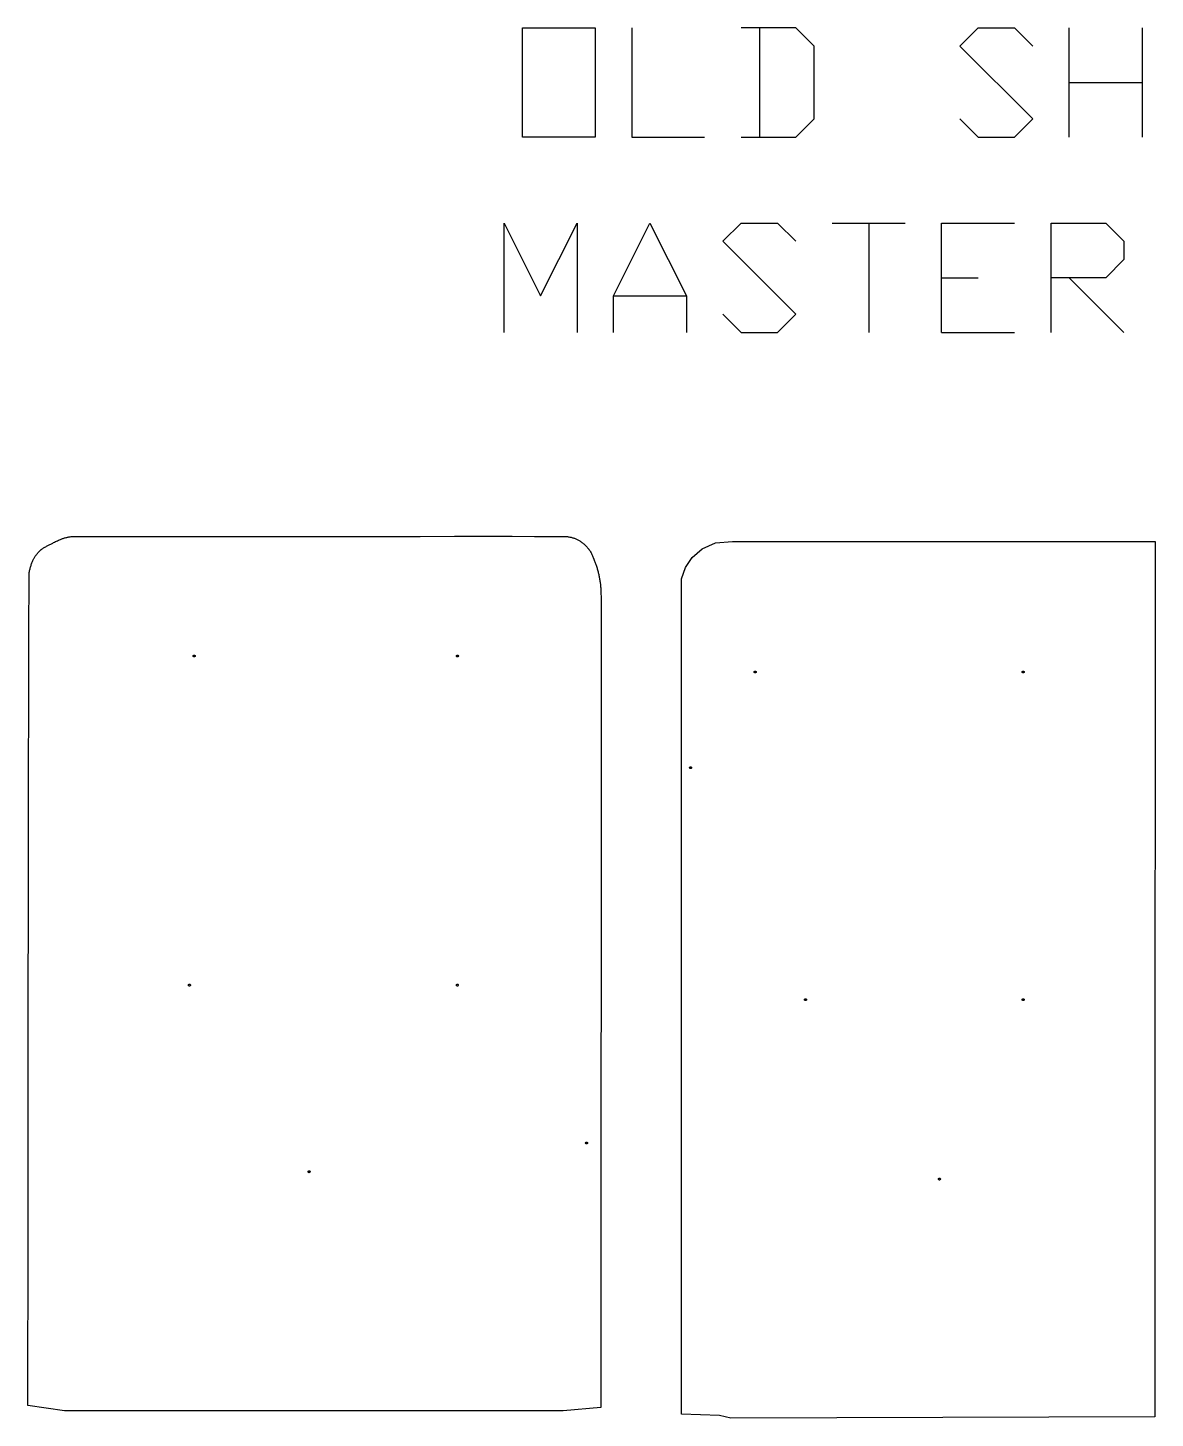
# Model space of a CAD drawing. Extents: x -90 to 5094, y -2208 to 5100.
# Drawn here: x -90 to 2266, y 2194 to 5100 of the extents above; entities that cross this region are included whole.
import ezdxf

# ---------------------------------------------------------------- set-up
doc = ezdxf.new("R2010")
doc.units = 0
doc.layers.add('Default_Layer', color=1, linetype='CONTINUOUS')

msp = doc.modelspace()

# ---------------------------------------------------------------- linework, layer by layer
at = {"layer": 'Default_Layer'}
for points in [[(943.6, 4871.4), (943.6, 5100), (1096, 5100), (1096, 4871.4), (943.6, 4871.4)], [(1107.8, 2215.7), (1028.7, 2208.8), (507.8, 2208.8), (-13.2, 2208.8), (-89.9, 2220.4), (-89.7, 2335.5), (-89.5, 2461.5), (-89.2, 2736), (-88.9, 3023.9), (-88.6, 3305.1), (-88.4, 3437), (-88.2, 3559.6), (-88, 3670.5), (-87.8, 3767.2), (-87.7, 3809.4), (-87.6, 3847.2), (-87.5, 3880.1), (-87.4, 3907.9), (-87.3, 3930.3), (-87.1, 3946.9), (-87.1, 3953), (-87, 3957.5), (-86.9, 3960.4), (-86.9, 3961.2), (-86.9, 3961.6), (-86.5, 3963.4), (-86.2, 3965.3), (-85.8, 3967.1), (-85.3, 3968.9), (-84.9, 3970.8), (-84.3, 3972.6), (-83.8, 3974.5), (-83.2, 3976.3), (-82.6, 3978.1), (-82, 3979.8), (-81.3, 3981.5), (-80.7, 3983.1), (-80, 3984.7), (-79.3, 3986.2), (-78.7, 3987.7), (-78, 3989), (-77.3, 3990.3), (-76.5, 3991.6), (-75.8, 3992.9), (-75, 3994.2), (-74.2, 3995.4), (-73.4, 3996.7), (-72.5, 3997.9), (-71.6, 3999.1), (-70.7, 4000.2), (-69.8, 4001.4), (-68.8, 4002.5), (-67.8, 4003.6), (-66.8, 4004.7), (-65.8, 4005.8), (-64.7, 4006.8), (-63.6, 4007.8), (-63.1, 4008.3), (-62.5, 4008.8), (-61.9, 4009.3), (-61.2, 4009.8), (-59.9, 4010.7), (-58.5, 4011.7), (-57, 4012.6), (-55.5, 4013.5), (-54, 4014.4), (-52.5, 4015.3), (-51, 4016.1), (-49.5, 4016.9), (-46.6, 4018.4), (-44, 4019.7), (-41.8, 4020.9), (-37.9, 4023), (-36, 4024), (-34, 4025), (-32, 4026), (-30, 4027), (-28, 4027.9), (-26, 4028.8), (-23.8, 4029.7), (-21.4, 4030.6), (-18.7, 4031.6), (-17.4, 4032.1), (-16, 4032.6), (-14.5, 4033.1), (-13.1, 4033.6), (-11.6, 4034), (-10.1, 4034.4), (-8.7, 4034.8), (-7.2, 4035.2), (-5.7, 4035.5), (-4.2, 4035.8), (-2.7, 4036), (-1.2, 4036.2), (0.5, 4036.3), (2.1, 4036.4), (3.8, 4036.5), (5.6, 4036.6), (7.4, 4036.6), (9.2, 4036.6), (12.8, 4036.6), (16.4, 4036.5), (20, 4036.5), (23.4, 4036.5), (90.3, 4036.5), (163.6, 4036.5), (323, 4036.6), (490.3, 4036.8), (653.6, 4036.9), (730.2, 4036.9), (801.5, 4037), (866, 4037), (922.3, 4037), (969, 4036.9), (988.2, 4036.9), (1004.5, 4036.8), (1017.7, 4036.7), (1027.5, 4036.7), (1031.1, 4036.6), (1033.8, 4036.6), (1035.6, 4036.5), (1036.2, 4036.5), (1036.5, 4036.5), (1038, 4036.3), (1039.5, 4036), (1041, 4035.8), (1042.5, 4035.5), (1043.9, 4035.2), (1045.4, 4034.9), (1046.9, 4034.5), (1048.4, 4034.1), (1049.8, 4033.7), (1051.3, 4033.3), (1052.7, 4032.8), (1054.1, 4032.3), (1055.5, 4031.8), (1056.9, 4031.2), (1058.3, 4030.5), (1059.6, 4029.8), (1061, 4029.1), (1062.4, 4028.3), (1063.8, 4027.4), (1065.2, 4026.5), (1066.6, 4025.5), (1068, 4024.4), (1069.5, 4023.3), (1070.9, 4022.2), (1072.3, 4021), (1073.7, 4019.7), (1075, 4018.5), (1076.4, 4017.2), (1077.6, 4015.9), (1078.9, 4014.5), (1080.1, 4013.2), (1081.2, 4011.8), (1081.7, 4011.1), (1082.3, 4010.4), (1082.8, 4009.7), (1083.3, 4009), (1084.3, 4007.4), (1085.3, 4005.9), (1086.2, 4004.3), (1087.1, 4002.7), (1087.9, 4001), (1088.8, 3999.3), (1089.6, 3997.6), (1090.4, 3995.9), (1091.1, 3994.1), (1091.9, 3992.4), (1093.3, 3988.9), (1094.7, 3985.4), (1095.4, 3983.6), (1096.1, 3981.9), (1096.7, 3980.1), (1097.4, 3978.2), (1098, 3976.4), (1098.6, 3974.5), (1099.2, 3972.6), (1099.7, 3970.6), (1100.3, 3968.7), (1100.8, 3966.8), (1101.3, 3964.8), (1101.8, 3962.9), (1102.3, 3960.9), (1102.8, 3959), (1103.2, 3957), (1103.6, 3955.1), (1104, 3953.1), (1104.4, 3951.2), (1104.8, 3949.2), (1105.1, 3947.3), (1105.4, 3945.3), (1105.7, 3943.3), (1106, 3941.4), (1106.3, 3939.4), (1106.6, 3937.4), (1106.8, 3935.4), (1107, 3933.4), (1107.2, 3931.4), (1107.4, 3929.4), (1107.6, 3927.4), (1107.7, 3925.5), (1107.9, 3923.5), (1107.9, 3922.2), (1107.9, 3919.2), (1108, 3908.8), (1108, 3892.4), (1108.1, 3870.4), (1108.1, 3810.7), (1108.2, 3732.2), (1108.2, 3637.3), (1108.2, 3528.5), (1108.1, 3279.1), (1107.9, 2721.2), (1107.9, 2452.1), (1107.8, 2215.7)], [(2265.2, 2196.3), (1822.2, 2195), (1379.2, 2193.6), (1355.8, 2199.2), (1276.1, 2201.8), (1276.1, 2783.8), (1276.1, 3365.9), (1276.1, 3947.9), (1284.5, 3971.8), (1298.6, 3992.6), (1319.5, 4011), (1347.4, 4023.7), (1383, 4026.2), (1824.6, 4026.2), (2266.2, 4026.2), (2266, 3568.7), (2265.7, 3111.3), (2265.5, 2653.8), (2265.2, 2196.3)], [(257.9, 3784.8), (257.7, 3784.8), (257.5, 3784.9), (257.3, 3784.9), (257.1, 3785), (256.9, 3785.1), (256.8, 3785.2), (256.6, 3785.3), (256.5, 3785.4), (256.3, 3785.6), (256.2, 3785.7), (256.1, 3785.9), (256, 3786.1), (256, 3786.2), (255.9, 3786.4), (255.9, 3786.6), (255.9, 3786.8), (255.9, 3787), (255.9, 3787.2), (256, 3787.4), (256, 3787.6), (256.1, 3787.8), (256.2, 3787.9), (256.3, 3788.1), (256.5, 3788.2), (256.6, 3788.4), (256.8, 3788.5), (256.9, 3788.6), (257.1, 3788.7), (257.3, 3788.7), (257.5, 3788.8), (257.7, 3788.8), (257.9, 3788.8), (258.1, 3788.8), (258.3, 3788.8), (258.5, 3788.7), (258.7, 3788.7), (258.8, 3788.6), (259, 3788.5), (259.2, 3788.4), (259.3, 3788.2), (259.4, 3788.1), (259.5, 3787.9), (259.6, 3787.8), (259.7, 3787.6), (259.8, 3787.4), (259.8, 3787.2), (259.9, 3787), (259.9, 3786.8), (259.9, 3786.6), (259.8, 3786.4), (259.8, 3786.2), (259.7, 3786.1), (259.6, 3785.9), (259.5, 3785.7), (259.4, 3785.6), (259.3, 3785.4), (259.2, 3785.3), (259, 3785.2), (258.8, 3785.1), (258.7, 3785), (258.5, 3784.9), (258.3, 3784.9), (258.1, 3784.8), (257.9, 3784.8)], [(807.9, 3784.8), (807.7, 3784.8), (807.5, 3784.9), (807.3, 3784.9), (807.1, 3785), (806.9, 3785.1), (806.8, 3785.2), (806.6, 3785.3), (806.5, 3785.4), (806.3, 3785.6), (806.2, 3785.7), (806.1, 3785.9), (806, 3786.1), (806, 3786.2), (805.9, 3786.4), (805.9, 3786.6), (805.9, 3786.8), (805.9, 3787), (805.9, 3787.2), (806, 3787.4), (806, 3787.6), (806.1, 3787.8), (806.2, 3787.9), (806.3, 3788.1), (806.5, 3788.2), (806.6, 3788.4), (806.8, 3788.5), (806.9, 3788.6), (807.1, 3788.7), (807.3, 3788.7), (807.5, 3788.8), (807.7, 3788.8), (807.9, 3788.8), (808.1, 3788.8), (808.3, 3788.8), (808.5, 3788.7), (808.7, 3788.7), (808.8, 3788.6), (809, 3788.5), (809.2, 3788.4), (809.3, 3788.2), (809.4, 3788.1), (809.5, 3787.9), (809.6, 3787.8), (809.7, 3787.6), (809.8, 3787.4), (809.8, 3787.2), (809.9, 3787), (809.9, 3786.8), (809.9, 3786.6), (809.8, 3786.4), (809.8, 3786.2), (809.7, 3786.1), (809.6, 3785.9), (809.5, 3785.7), (809.4, 3785.6), (809.3, 3785.4), (809.2, 3785.3), (809, 3785.2), (808.8, 3785.1), (808.7, 3785), (808.5, 3784.9), (808.3, 3784.9), (808.1, 3784.8), (807.9, 3784.8)], [(1430.2, 3751.4), (1430, 3751.4), (1429.8, 3751.4), (1429.6, 3751.5), (1429.5, 3751.6), (1429.3, 3751.6), (1429.1, 3751.7), (1429, 3751.9), (1428.8, 3752), (1428.7, 3752.1), (1428.6, 3752.3), (1428.5, 3752.4), (1428.4, 3752.6), (1428.3, 3752.8), (1428.3, 3753), (1428.2, 3753.2), (1428.2, 3753.4), (1428.2, 3753.6), (1428.3, 3753.8), (1428.3, 3754), (1428.4, 3754.2), (1428.5, 3754.3), (1428.6, 3754.5), (1428.7, 3754.7), (1428.8, 3754.8), (1429, 3754.9), (1429.1, 3755.1), (1429.3, 3755.2), (1429.5, 3755.2), (1429.6, 3755.3), (1429.8, 3755.4), (1430, 3755.4), (1430.2, 3755.4), (1430.4, 3755.4), (1430.6, 3755.4), (1430.8, 3755.3), (1431, 3755.2), (1431.2, 3755.2), (1431.4, 3755.1), (1431.5, 3754.9), (1431.7, 3754.8), (1431.8, 3754.7), (1431.9, 3754.5), (1432, 3754.3), (1432.1, 3754.2), (1432.1, 3754), (1432.2, 3753.8), (1432.2, 3753.6), (1432.2, 3753.4), (1432.2, 3753.2), (1432.2, 3753), (1432.1, 3752.8), (1432.1, 3752.6), (1432, 3752.4), (1431.9, 3752.3), (1431.8, 3752.1), (1431.7, 3752), (1431.5, 3751.9), (1431.4, 3751.7), (1431.2, 3751.6), (1431, 3751.6), (1430.8, 3751.5), (1430.6, 3751.4), (1430.4, 3751.4), (1430.2, 3751.4)], [(1990.2, 3751.4), (1990, 3751.4), (1989.8, 3751.4), (1989.6, 3751.5), (1989.5, 3751.6), (1989.3, 3751.6), (1989.1, 3751.7), (1989, 3751.9), (1988.8, 3752), (1988.7, 3752.1), (1988.6, 3752.3), (1988.5, 3752.4), (1988.4, 3752.6), (1988.3, 3752.8), (1988.3, 3753), (1988.2, 3753.2), (1988.2, 3753.4), (1988.2, 3753.6), (1988.3, 3753.8), (1988.3, 3754), (1988.4, 3754.2), (1988.5, 3754.3), (1988.6, 3754.5), (1988.7, 3754.7), (1988.8, 3754.8), (1989, 3754.9), (1989.1, 3755.1), (1989.3, 3755.2), (1989.5, 3755.2), (1989.6, 3755.3), (1989.8, 3755.4), (1990, 3755.4), (1990.2, 3755.4), (1990.4, 3755.4), (1990.6, 3755.4), (1990.8, 3755.3), (1991, 3755.2), (1991.2, 3755.2), (1991.4, 3755.1), (1991.5, 3754.9), (1991.7, 3754.8), (1991.8, 3754.7), (1991.9, 3754.5), (1992, 3754.3), (1992.1, 3754.2), (1992.1, 3754), (1992.2, 3753.8), (1992.2, 3753.6), (1992.2, 3753.4), (1992.2, 3753.2), (1992.2, 3753), (1992.1, 3752.8), (1992.1, 3752.6), (1992, 3752.4), (1991.9, 3752.3), (1991.8, 3752.1), (1991.7, 3752), (1991.5, 3751.9), (1991.4, 3751.7), (1991.2, 3751.6), (1991, 3751.6), (1990.8, 3751.5), (1990.6, 3751.4), (1990.4, 3751.4), (1990.2, 3751.4)], [(1295.2, 3551.4), (1295, 3551.4), (1294.8, 3551.4), (1294.6, 3551.5), (1294.5, 3551.6), (1294.3, 3551.6), (1294.1, 3551.7), (1294, 3551.9), (1293.8, 3552), (1293.7, 3552.1), (1293.6, 3552.3), (1293.5, 3552.4), (1293.4, 3552.6), (1293.3, 3552.8), (1293.3, 3553), (1293.2, 3553.2), (1293.2, 3553.4), (1293.2, 3553.6), (1293.3, 3553.8), (1293.3, 3554), (1293.4, 3554.2), (1293.5, 3554.3), (1293.6, 3554.5), (1293.7, 3554.7), (1293.8, 3554.8), (1294, 3554.9), (1294.1, 3555.1), (1294.3, 3555.2), (1294.5, 3555.2), (1294.6, 3555.3), (1294.8, 3555.4), (1295, 3555.4), (1295.2, 3555.4), (1295.4, 3555.4), (1295.6, 3555.4), (1295.8, 3555.3), (1296, 3555.2), (1296.2, 3555.2), (1296.4, 3555.1), (1296.5, 3554.9), (1296.7, 3554.8), (1296.8, 3554.7), (1296.9, 3554.5), (1297, 3554.3), (1297.1, 3554.2), (1297.1, 3554), (1297.2, 3553.8), (1297.2, 3553.6), (1297.2, 3553.4), (1297.2, 3553.2), (1297.2, 3553), (1297.1, 3552.8), (1297.1, 3552.6), (1297, 3552.4), (1296.9, 3552.3), (1296.8, 3552.1), (1296.7, 3552), (1296.5, 3551.9), (1296.4, 3551.7), (1296.2, 3551.6), (1296, 3551.6), (1295.8, 3551.5), (1295.6, 3551.4), (1295.4, 3551.4), (1295.2, 3551.4)], [(247.9, 3096.8), (247.7, 3096.8), (247.5, 3096.9), (247.3, 3096.9), (247.1, 3097), (246.9, 3097.1), (246.8, 3097.2), (246.6, 3097.3), (246.5, 3097.4), (246.3, 3097.6), (246.2, 3097.7), (246.1, 3097.9), (246, 3098.1), (246, 3098.2), (245.9, 3098.4), (245.9, 3098.6), (245.9, 3098.8), (245.9, 3099), (245.9, 3099.2), (246, 3099.4), (246, 3099.6), (246.1, 3099.8), (246.2, 3099.9), (246.3, 3100.1), (246.5, 3100.2), (246.6, 3100.4), (246.8, 3100.5), (246.9, 3100.6), (247.1, 3100.7), (247.3, 3100.7), (247.5, 3100.8), (247.7, 3100.8), (247.9, 3100.8), (248.1, 3100.8), (248.3, 3100.8), (248.5, 3100.7), (248.7, 3100.7), (248.8, 3100.6), (249, 3100.5), (249.2, 3100.4), (249.3, 3100.2), (249.4, 3100.1), (249.5, 3099.9), (249.6, 3099.8), (249.7, 3099.6), (249.8, 3099.4), (249.8, 3099.2), (249.9, 3099), (249.9, 3098.8), (249.9, 3098.6), (249.8, 3098.4), (249.8, 3098.2), (249.7, 3098.1), (249.6, 3097.9), (249.5, 3097.7), (249.4, 3097.6), (249.3, 3097.4), (249.2, 3097.3), (249, 3097.2), (248.8, 3097.1), (248.7, 3097), (248.5, 3096.9), (248.3, 3096.9), (248.1, 3096.8), (247.9, 3096.8)], [(807.9, 3096.8), (807.7, 3096.8), (807.5, 3096.9), (807.3, 3096.9), (807.1, 3097), (806.9, 3097.1), (806.8, 3097.2), (806.6, 3097.3), (806.5, 3097.4), (806.3, 3097.6), (806.2, 3097.7), (806.1, 3097.9), (806, 3098.1), (806, 3098.2), (805.9, 3098.4), (805.9, 3098.6), (805.9, 3098.8), (805.9, 3099), (805.9, 3099.2), (806, 3099.4), (806, 3099.6), (806.1, 3099.8), (806.2, 3099.9), (806.3, 3100.1), (806.5, 3100.2), (806.6, 3100.4), (806.8, 3100.5), (806.9, 3100.6), (807.1, 3100.7), (807.3, 3100.7), (807.5, 3100.8), (807.7, 3100.8), (807.9, 3100.8), (808.1, 3100.8), (808.3, 3100.8), (808.5, 3100.7), (808.7, 3100.7), (808.8, 3100.6), (809, 3100.5), (809.2, 3100.4), (809.3, 3100.2), (809.4, 3100.1), (809.5, 3099.9), (809.6, 3099.8), (809.7, 3099.6), (809.8, 3099.4), (809.8, 3099.2), (809.9, 3099), (809.9, 3098.8), (809.9, 3098.6), (809.8, 3098.4), (809.8, 3098.2), (809.7, 3098.1), (809.6, 3097.9), (809.5, 3097.7), (809.4, 3097.6), (809.3, 3097.4), (809.2, 3097.3), (809, 3097.2), (808.8, 3097.1), (808.7, 3097), (808.5, 3096.9), (808.3, 3096.9), (808.1, 3096.8), (807.9, 3096.8)], [(1535.2, 3066.4), (1535, 3066.4), (1534.8, 3066.4), (1534.6, 3066.5), (1534.5, 3066.6), (1534.3, 3066.6), (1534.1, 3066.7), (1534, 3066.9), (1533.8, 3067), (1533.7, 3067.1), (1533.6, 3067.3), (1533.5, 3067.4), (1533.4, 3067.6), (1533.3, 3067.8), (1533.3, 3068), (1533.2, 3068.2), (1533.2, 3068.4), (1533.2, 3068.6), (1533.3, 3068.8), (1533.3, 3069), (1533.4, 3069.2), (1533.5, 3069.3), (1533.6, 3069.5), (1533.7, 3069.7), (1533.8, 3069.8), (1534, 3069.9), (1534.1, 3070.1), (1534.3, 3070.2), (1534.5, 3070.2), (1534.6, 3070.3), (1534.8, 3070.4), (1535, 3070.4), (1535.2, 3070.4), (1535.4, 3070.4), (1535.6, 3070.4), (1535.8, 3070.3), (1536, 3070.2), (1536.2, 3070.2), (1536.4, 3070.1), (1536.5, 3069.9), (1536.7, 3069.8), (1536.8, 3069.7), (1536.9, 3069.5), (1537, 3069.3), (1537.1, 3069.2), (1537.1, 3069), (1537.2, 3068.8), (1537.2, 3068.6), (1537.2, 3068.4), (1537.2, 3068.2), (1537.2, 3068), (1537.1, 3067.8), (1537.1, 3067.6), (1537, 3067.4), (1536.9, 3067.3), (1536.8, 3067.1), (1536.7, 3067), (1536.5, 3066.9), (1536.4, 3066.7), (1536.2, 3066.6), (1536, 3066.6), (1535.8, 3066.5), (1535.6, 3066.4), (1535.4, 3066.4), (1535.2, 3066.4)], [(1990.2, 3066.4), (1990, 3066.4), (1989.8, 3066.4), (1989.6, 3066.5), (1989.5, 3066.6), (1989.3, 3066.6), (1989.1, 3066.7), (1989, 3066.9), (1988.8, 3067), (1988.7, 3067.1), (1988.6, 3067.3), (1988.5, 3067.4), (1988.4, 3067.6), (1988.3, 3067.8), (1988.3, 3068), (1988.2, 3068.2), (1988.2, 3068.4), (1988.2, 3068.6), (1988.3, 3068.8), (1988.3, 3069), (1988.4, 3069.2), (1988.5, 3069.3), (1988.6, 3069.5), (1988.7, 3069.7), (1988.8, 3069.8), (1989, 3069.9), (1989.1, 3070.1), (1989.3, 3070.2), (1989.5, 3070.2), (1989.6, 3070.3), (1989.8, 3070.4), (1990, 3070.4), (1990.2, 3070.4), (1990.4, 3070.4), (1990.6, 3070.4), (1990.8, 3070.3), (1991, 3070.2), (1991.2, 3070.2), (1991.4, 3070.1), (1991.5, 3069.9), (1991.7, 3069.8), (1991.8, 3069.7), (1991.9, 3069.5), (1992, 3069.3), (1992.1, 3069.2), (1992.1, 3069), (1992.2, 3068.8), (1992.2, 3068.6), (1992.2, 3068.4), (1992.2, 3068.2), (1992.2, 3068), (1992.1, 3067.8), (1992.1, 3067.6), (1992, 3067.4), (1991.9, 3067.3), (1991.8, 3067.1), (1991.7, 3067), (1991.5, 3066.9), (1991.4, 3066.7), (1991.2, 3066.6), (1991, 3066.6), (1990.8, 3066.5), (1990.6, 3066.4), (1990.4, 3066.4), (1990.2, 3066.4)], [(1077.9, 2766.8), (1077.7, 2766.8), (1077.5, 2766.9), (1077.3, 2766.9), (1077.1, 2767), (1076.9, 2767.1), (1076.8, 2767.2), (1076.6, 2767.3), (1076.5, 2767.4), (1076.3, 2767.6), (1076.2, 2767.7), (1076.1, 2767.9), (1076, 2768.1), (1076, 2768.2), (1075.9, 2768.4), (1075.9, 2768.6), (1075.9, 2768.8), (1075.9, 2769), (1075.9, 2769.2), (1076, 2769.4), (1076, 2769.6), (1076.1, 2769.8), (1076.2, 2769.9), (1076.3, 2770.1), (1076.5, 2770.2), (1076.6, 2770.4), (1076.8, 2770.5), (1076.9, 2770.6), (1077.1, 2770.7), (1077.3, 2770.7), (1077.5, 2770.8), (1077.7, 2770.8), (1077.9, 2770.8), (1078.1, 2770.8), (1078.3, 2770.8), (1078.5, 2770.7), (1078.7, 2770.7), (1078.8, 2770.6), (1079, 2770.5), (1079.2, 2770.4), (1079.3, 2770.2), (1079.4, 2770.1), (1079.5, 2769.9), (1079.6, 2769.8), (1079.7, 2769.6), (1079.8, 2769.4), (1079.8, 2769.2), (1079.9, 2769), (1079.9, 2768.8), (1079.9, 2768.6), (1079.8, 2768.4), (1079.8, 2768.2), (1079.7, 2768.1), (1079.6, 2767.9), (1079.5, 2767.7), (1079.4, 2767.6), (1079.3, 2767.4), (1079.2, 2767.3), (1079, 2767.2), (1078.8, 2767.1), (1078.7, 2767), (1078.5, 2766.9), (1078.3, 2766.9), (1078.1, 2766.8), (1077.9, 2766.8)], [(497.9, 2706.8), (497.7, 2706.8), (497.5, 2706.9), (497.3, 2706.9), (497.1, 2707), (496.9, 2707.1), (496.8, 2707.2), (496.6, 2707.3), (496.5, 2707.4), (496.3, 2707.6), (496.2, 2707.7), (496.1, 2707.9), (496, 2708.1), (496, 2708.2), (495.9, 2708.4), (495.9, 2708.6), (495.9, 2708.8), (495.9, 2709), (495.9, 2709.2), (496, 2709.4), (496, 2709.6), (496.1, 2709.8), (496.2, 2709.9), (496.3, 2710.1), (496.5, 2710.2), (496.6, 2710.4), (496.8, 2710.5), (496.9, 2710.6), (497.1, 2710.7), (497.3, 2710.7), (497.5, 2710.8), (497.7, 2710.8), (497.9, 2710.8), (498.1, 2710.8), (498.3, 2710.8), (498.5, 2710.7), (498.7, 2710.7), (498.8, 2710.6), (499, 2710.5), (499.2, 2710.4), (499.3, 2710.2), (499.4, 2710.1), (499.5, 2709.9), (499.6, 2709.8), (499.7, 2709.6), (499.8, 2709.4), (499.8, 2709.2), (499.9, 2709), (499.9, 2708.8), (499.9, 2708.6), (499.8, 2708.4), (499.8, 2708.2), (499.7, 2708.1), (499.6, 2707.9), (499.5, 2707.7), (499.4, 2707.6), (499.3, 2707.4), (499.2, 2707.3), (499, 2707.2), (498.8, 2707.1), (498.7, 2707), (498.5, 2706.9), (498.3, 2706.9), (498.1, 2706.8), (497.9, 2706.8)], [(1815.2, 2691.4), (1815, 2691.4), (1814.8, 2691.4), (1814.6, 2691.5), (1814.5, 2691.6), (1814.3, 2691.6), (1814.1, 2691.7), (1814, 2691.9), (1813.8, 2692), (1813.7, 2692.1), (1813.6, 2692.3), (1813.5, 2692.4), (1813.4, 2692.6), (1813.3, 2692.8), (1813.3, 2693), (1813.2, 2693.2), (1813.2, 2693.4), (1813.2, 2693.6), (1813.3, 2693.8), (1813.3, 2694), (1813.4, 2694.2), (1813.5, 2694.3), (1813.6, 2694.5), (1813.7, 2694.7), (1813.8, 2694.8), (1814, 2694.9), (1814.1, 2695.1), (1814.3, 2695.2), (1814.5, 2695.2), (1814.6, 2695.3), (1814.8, 2695.4), (1815, 2695.4), (1815.2, 2695.4), (1815.4, 2695.4), (1815.6, 2695.4), (1815.8, 2695.3), (1816, 2695.2), (1816.2, 2695.2), (1816.4, 2695.1), (1816.5, 2694.9), (1816.7, 2694.8), (1816.8, 2694.7), (1816.9, 2694.5), (1817, 2694.3), (1817.1, 2694.2), (1817.1, 2694), (1817.2, 2693.8), (1817.2, 2693.6), (1817.2, 2693.4), (1817.2, 2693.2), (1817.2, 2693), (1817.1, 2692.8), (1817.1, 2692.6), (1817, 2692.4), (1816.9, 2692.3), (1816.8, 2692.1), (1816.7, 2692), (1816.5, 2691.9), (1816.4, 2691.7), (1816.2, 2691.6), (1816, 2691.6), (1815.8, 2691.5), (1815.6, 2691.4), (1815.4, 2691.4), (1815.2, 2691.4)]]:
    msp.add_lwpolyline(points, close=True, dxfattribs=at)
for points in [[(1172.2, 5100), (1172.2, 4871.4), (1324.6, 4871.4)], [(1400.8, 4871.4), (1515.1, 4871.4), (1553.2, 4909.5), (1553.2, 5061.9), (1515.1, 5100), (1400.8, 5100)], [(1438.9, 5100), (1438.9, 4871.4)], [(1858, 4909.5), (1896.1, 4871.4), (1972.3, 4871.4), (2010.4, 4909.5), (1858, 5061.9), (1896.1, 5100), (1972.3, 5100), (2010.4, 5061.9)], [(2086.6, 4871.4), (2086.6, 5100)], [(2239, 5100), (2239, 4871.4)], [(2086.6, 4985.7), (2239, 4985.7)], [(905.5, 4463.2), (905.5, 4691.8), (981.7, 4539.4), (1057.9, 4691.8), (1057.9, 4463.2)], [(1134.1, 4463.2), (1134.1, 4539.4), (1210.3, 4691.8), (1286.5, 4539.4), (1286.5, 4463.2)], [(1362.7, 4501.3), (1400.8, 4463.2), (1477, 4463.2), (1515.1, 4501.3), (1362.7, 4653.7), (1400.8, 4691.8), (1477, 4691.8), (1515.1, 4653.7)], [(1591.3, 4691.8), (1743.7, 4691.8)], [(1667.5, 4691.8), (1667.5, 4463.2)], [(1819.9, 4463.2), (1819.9, 4691.8), (1972.3, 4691.8)], [(2048.5, 4463.2), (2048.5, 4691.8), (2162.8, 4691.8), (2200.9, 4653.7), (2200.9, 4615.6), (2162.8, 4577.5), (2048.5, 4577.5)], [(1819.9, 4577.5), (1896.1, 4577.5)], [(2086.6, 4577.5), (2200.9, 4463.2)], [(1134.1, 4539.4), (1286.5, 4539.4)], [(1819.9, 4463.2), (1972.3, 4463.2)]]:
    msp.add_lwpolyline(points, dxfattribs=at)

doc.saveas('drawing.dxf')
